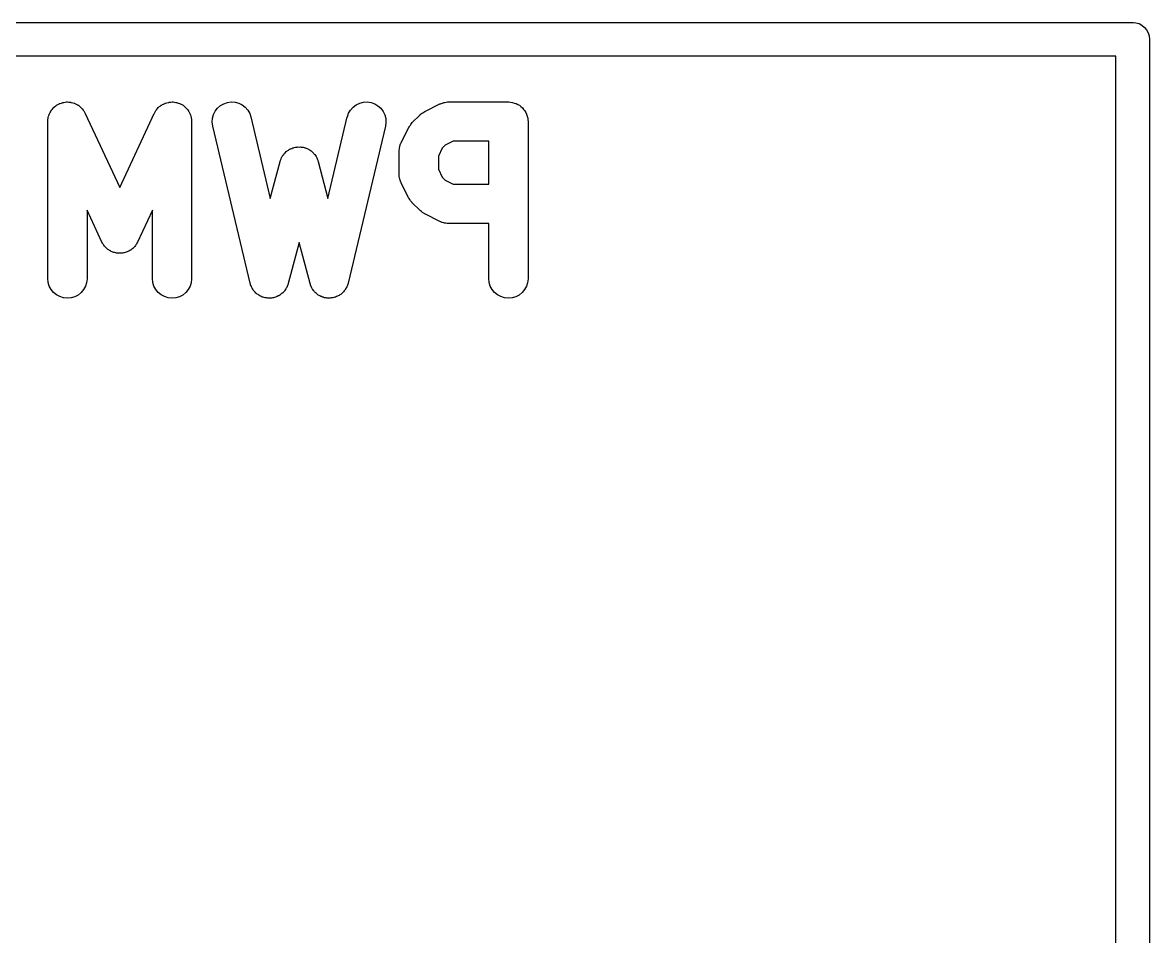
# Model space of a CAD drawing. Extents: x 10 to 156, y -120 to 0.
# Drawn here: x 84.3 to 89.33, y -116 to -111.92 of the extents above; entities that cross this region are included whole.
import ezdxf

# ---------------------------------------------------------------- set-up
doc = ezdxf.new("R2010")
doc.units = 0
doc.header["$MEASUREMENT"] = 0
doc.layers.add('BLACK', color=7, linetype='CONTINUOUS')

msp = doc.modelspace()

# ---------------------------------------------------------------- linework, layer by layer
at = {"layer": 'BLACK', "linetype": 'CONTINUOUS'}
for p, q in [((78.5037, -111.925), (89.2463, -111.925)), ((89.2463, -111.925), (89.25, -111.925)), ((89.25, -111.925), (89.2537, -111.925)), ((89.2537, -111.925), (89.2647, -111.926)), ((89.2647, -111.926), (89.2788, -111.93)), ((89.2788, -111.93), (89.2919, -111.937)), ((89.2919, -111.937), (89.3033, -111.947)), ((89.3033, -111.947), (89.3127, -111.958)), ((89.3127, -111.958), (89.3196, -111.971)), ((89.3196, -111.971), (89.3239, -111.985)), ((89.3239, -111.985), (89.3254, -112)), ((89.3254, -112), (89.325, -112.004)), ((89.325, -112.004), (89.325, -119.996)), ((89.175, -112.075), (78.575, -112.075)), ((89.175, -119.925), (89.175, -112.075)), ((84.4268, -112.319), (84.4278, -112.317)), ((84.4278, -112.317), (84.432, -112.312)), ((84.432, -112.312), (84.436, -112.307)), ((84.436, -112.307), (84.4375, -112.306)), ((84.4375, -112.306), (84.4388, -112.304)), ((84.4388, -112.304), (84.4439, -112.3)), ((84.4439, -112.3), (84.4488, -112.296)), ((84.4488, -112.296), (84.4505, -112.295)), ((84.4505, -112.295), (84.4521, -112.293)), ((84.4521, -112.293), (84.4579, -112.29)), ((84.4579, -112.29), (84.4636, -112.287)), ((84.4636, -112.287), (84.4654, -112.286)), ((84.4654, -112.286), (84.4672, -112.286)), ((84.4672, -112.286), (84.4735, -112.284)), ((84.4735, -112.284), (84.4797, -112.282)), ((84.4797, -112.282), (84.4817, -112.281)), ((84.4817, -112.281), (84.4836, -112.281)), ((84.4836, -112.281), (84.4901, -112.28)), ((84.4901, -112.28), (84.4966, -112.279)), ((84.4966, -112.279), (84.4986, -112.279)), ((84.4986, -112.279), (84.5006, -112.279)), ((84.5006, -112.279), (84.5071, -112.28)), ((84.5071, -112.28), (84.5137, -112.28)), ((84.5137, -112.28), (84.5156, -112.281)), ((84.5156, -112.281), (84.5176, -112.281)), ((84.5176, -112.281), (84.5239, -112.283)), ((84.5239, -112.283), (84.5302, -112.285)), ((84.5302, -112.285), (84.532, -112.285)), ((84.532, -112.285), (84.5339, -112.286)), ((84.5339, -112.286), (84.5397, -112.289)), ((84.5397, -112.289), (84.5456, -112.292)), ((84.5456, -112.292), (84.5472, -112.293)), ((84.5472, -112.293), (84.5489, -112.294)), ((84.5489, -112.294), (84.554, -112.298)), ((84.554, -112.298), (84.5592, -112.302)), ((84.5592, -112.302), (84.5605, -112.304)), ((84.5605, -112.304), (84.5621, -112.305)), ((84.5621, -112.305), (84.5662, -112.31)), ((84.5662, -112.31), (84.5706, -112.315)), ((84.5706, -112.315), (84.5716, -112.317)), ((84.5716, -112.317), (84.5729, -112.318)), ((84.8913, -112.323), (84.8945, -112.317)), ((84.8945, -112.317), (84.8958, -112.316)), ((84.8958, -112.316), (84.8968, -112.314)), ((84.8968, -112.314), (84.9012, -112.309)), ((84.9012, -112.309), (84.9054, -112.304)), ((84.9054, -112.304), (84.907, -112.303)), ((84.907, -112.303), (84.9084, -112.301)), ((84.9084, -112.301), (84.9136, -112.298)), ((84.9136, -112.298), (84.9188, -112.293)), ((84.9188, -112.293), (84.9205, -112.293)), ((84.9205, -112.293), (84.9221, -112.291)), ((84.9221, -112.291), (84.9281, -112.289)), ((84.9281, -112.289), (84.9339, -112.286)), ((84.9339, -112.286), (84.9358, -112.285)), ((84.9358, -112.285), (84.9376, -112.284)), ((84.9376, -112.284), (84.944, -112.283)), ((84.944, -112.283), (84.9503, -112.281)), ((84.9503, -112.281), (84.9523, -112.281)), ((84.9523, -112.281), (84.9542, -112.28)), ((84.9542, -112.28), (84.9608, -112.28)), ((84.9608, -112.28), (84.9673, -112.279)), ((84.9673, -112.279), (84.9693, -112.279)), ((84.9693, -112.279), (84.9713, -112.279)), ((84.9713, -112.279), (84.9777, -112.28)), ((84.9777, -112.28), (84.9843, -112.281)), ((84.9843, -112.281), (84.9862, -112.282)), ((84.9862, -112.282), (84.9882, -112.282)), ((84.9882, -112.282), (84.9943, -112.284)), ((84.9943, -112.284), (85.0006, -112.286)), ((85.0006, -112.286), (85.0023, -112.287)), ((85.0023, -112.287), (85.0042, -112.288)), ((85.0042, -112.288), (85.0098, -112.291)), ((85.0098, -112.291), (85.0156, -112.294)), ((85.0156, -112.294), (85.0171, -112.295)), ((85.0171, -112.295), (85.0189, -112.296)), ((85.0189, -112.296), (85.0237, -112.301)), ((85.0237, -112.301), (85.0288, -112.305)), ((85.0288, -112.305), (85.03, -112.307)), ((85.03, -112.307), (85.0315, -112.308)), ((85.0315, -112.308), (85.0354, -112.313)), ((85.0354, -112.313), (85.0395, -112.318)), ((85.1593, -112.32), (85.1698, -112.307)), ((85.1698, -112.307), (85.1827, -112.295)), ((85.1827, -112.295), (85.1975, -112.287)), ((85.1975, -112.287), (85.2137, -112.281)), ((85.2137, -112.281), (85.2306, -112.279)), ((85.2306, -112.279), (85.2476, -112.28)), ((85.2476, -112.28), (85.2641, -112.285)), ((85.2641, -112.285), (85.2795, -112.292)), ((85.2795, -112.292), (85.293, -112.303)), ((85.293, -112.303), (85.3043, -112.315)), ((85.3043, -112.315), (85.3129, -112.33)), ((85.7543, -112.329), (85.7631, -112.315)), ((85.7631, -112.315), (85.7745, -112.302)), ((85.7745, -112.302), (85.7883, -112.292)), ((85.7883, -112.292), (85.8037, -112.284)), ((85.8037, -112.284), (85.8202, -112.28)), ((85.8202, -112.28), (85.8373, -112.279)), ((85.8373, -112.279), (85.8542, -112.282)), ((85.8542, -112.282), (85.8703, -112.287)), ((85.8703, -112.287), (85.885, -112.296)), ((85.885, -112.296), (85.8977, -112.307)), ((85.8977, -112.307), (85.908, -112.321)), ((86.0942, -112.322), (86.1609, -112.288)), ((86.1609, -112.288), (86.162, -112.288)), ((86.162, -112.288), (86.1644, -112.287)), ((86.1644, -112.287), (86.1667, -112.286)), ((86.1667, -112.286), (86.1724, -112.284)), ((86.1724, -112.284), (86.178, -112.282)), ((86.178, -112.282), (86.1805, -112.282)), ((86.1805, -112.282), (86.183, -112.281)), ((86.183, -112.281), (86.189, -112.28)), ((86.189, -112.28), (86.1949, -112.279)), ((86.1949, -112.279), (86.1974, -112.279)), ((86.1974, -112.279), (86.2, -112.279)), ((86.2, -112.279), (86.4667, -112.279)), ((86.4667, -112.279), (86.4673, -112.279)), ((86.4673, -112.279), (86.4673, -112.279)), ((86.4673, -112.279), (86.4673, -112.279)), ((86.4673, -112.279), (86.4679, -112.279)), ((86.4679, -112.279), (86.476, -112.28)), ((86.476, -112.28), (86.4843, -112.281)), ((86.4843, -112.281), (86.4846, -112.281)), ((86.4846, -112.281), (86.4849, -112.281)), ((86.4849, -112.281), (86.4927, -112.284)), ((86.4927, -112.284), (86.5006, -112.286)), ((86.5006, -112.286), (86.5008, -112.286)), ((86.5008, -112.286), (86.5011, -112.286)), ((86.5011, -112.286), (86.5083, -112.29)), ((86.5083, -112.29), (86.5156, -112.294)), ((86.5156, -112.294), (86.5158, -112.294)), ((86.5158, -112.294), (86.5161, -112.294)), ((86.5161, -112.294), (86.5225, -112.3)), ((86.5225, -112.3), (86.5288, -112.305)), ((86.5288, -112.305), (86.5289, -112.305)), ((86.5289, -112.305), (86.5292, -112.305)), ((86.5292, -112.305), (86.5344, -112.312)), ((86.5344, -112.312), (86.5395, -112.318)), ((84.4125, -112.365), (84.4132, -112.359)), ((84.4125, -112.367), (84.4125, -112.365)), ((84.4125, -113.067), (84.4125, -112.367)), ((84.4132, -112.359), (84.4137, -112.352)), ((84.4137, -112.352), (84.4142, -112.35)), ((84.4142, -112.35), (84.4144, -112.348)), ((84.4144, -112.348), (84.4164, -112.342)), ((84.4164, -112.342), (84.4181, -112.336)), ((84.4181, -112.336), (84.419, -112.334)), ((84.419, -112.334), (84.4196, -112.332)), ((84.4196, -112.332), (84.4227, -112.326)), ((84.4227, -112.326), (84.4256, -112.321)), ((84.4256, -112.321), (84.4268, -112.319)), ((84.5729, -112.318), (84.576, -112.324)), ((84.576, -112.324), (84.5793, -112.33)), ((84.5793, -112.33), (84.7333, -112.66)), ((84.7333, -112.66), (84.8874, -112.33)), ((84.8874, -112.33), (84.8879, -112.329)), ((84.8879, -112.329), (84.8913, -112.323)), ((85.0395, -112.318), (85.0405, -112.32)), ((85.0405, -112.32), (85.0417, -112.322)), ((85.0417, -112.322), (85.0445, -112.328)), ((85.0445, -112.328), (85.0476, -112.333)), ((85.0476, -112.333), (85.0481, -112.335)), ((85.0481, -112.335), (85.049, -112.337)), ((85.049, -112.337), (85.0506, -112.343)), ((85.0506, -112.343), (85.0525, -112.35)), ((85.0525, -112.35), (85.0527, -112.352)), ((85.0527, -112.352), (85.0532, -112.354)), ((85.0532, -112.354), (85.0535, -112.36)), ((85.0535, -112.36), (85.0542, -112.367)), ((85.0542, -112.367), (85.0542, -113.067)), ((85.1459, -112.369), (85.1471, -112.352)), ((85.1471, -112.352), (85.1516, -112.335)), ((85.1516, -112.335), (85.1593, -112.32)), ((85.3129, -112.33), (85.3185, -112.346)), ((85.3185, -112.346), (85.4048, -112.709)), ((85.6619, -112.709), (85.7482, -112.346)), ((85.7482, -112.346), (85.7485, -112.345)), ((85.7485, -112.345), (85.7543, -112.329)), ((85.908, -112.321), (85.9154, -112.336)), ((85.9154, -112.336), (85.9198, -112.353)), ((85.9198, -112.353), (85.9208, -112.37)), ((86.0381, -112.371), (86.0715, -112.338)), ((86.0715, -112.338), (86.0723, -112.337)), ((86.0723, -112.337), (86.0762, -112.334)), ((86.0762, -112.334), (86.0797, -112.331)), ((86.0797, -112.331), (86.0828, -112.329)), ((86.0828, -112.329), (86.0857, -112.327)), ((86.0857, -112.327), (86.09, -112.324)), ((86.09, -112.324), (86.0942, -112.322)), ((86.5395, -112.318), (86.5397, -112.319)), ((86.5397, -112.319), (86.5399, -112.319)), ((86.5399, -112.319), (86.5437, -112.326)), ((86.5437, -112.326), (86.5476, -112.333)), ((86.5476, -112.333), (86.5477, -112.334)), ((86.5477, -112.334), (86.5478, -112.334)), ((86.5478, -112.334), (86.5501, -112.342)), ((86.5501, -112.342), (86.5525, -112.35)), ((86.5525, -112.35), (86.5525, -112.35)), ((86.5525, -112.35), (86.5526, -112.35)), ((86.5526, -112.35), (86.5534, -112.358)), ((86.5534, -112.358), (86.5542, -112.367)), ((86.5542, -112.367), (86.5542, -113.067)), ((85.1479, -112.386), (85.1459, -112.369)), ((85.1482, -112.387), (85.1479, -112.386)), ((85.3149, -113.087), (85.1482, -112.387)), ((85.9185, -112.387), (85.7518, -113.087)), ((85.9208, -112.37), (85.9185, -112.387)), ((85.9884, -112.461), (86.0217, -112.394)), ((86.0217, -112.394), (86.0223, -112.393)), ((86.0223, -112.393), (86.025, -112.389)), ((86.025, -112.389), (86.0273, -112.385)), ((86.0273, -112.385), (86.0296, -112.382)), ((86.0296, -112.382), (86.0316, -112.379)), ((86.0316, -112.379), (86.035, -112.375)), ((86.035, -112.375), (86.0381, -112.371)), ((85.9844, -112.471), (85.9862, -112.466)), ((85.9862, -112.466), (85.9875, -112.463)), ((85.9875, -112.463), (85.9884, -112.461)), ((86.2207, -112.454), (86.1852, -112.472)), ((86.3792, -112.454), (86.2207, -112.454)), ((86.3792, -112.646), (86.3792, -112.454)), ((85.4581, -112.522), (85.4614, -112.517)), ((85.4614, -112.517), (85.4645, -112.513)), ((85.4645, -112.513), (85.4665, -112.511)), ((85.4665, -112.511), (85.4682, -112.508)), ((85.4682, -112.508), (85.4724, -112.504)), ((85.4724, -112.504), (85.4763, -112.5)), ((85.4763, -112.5), (85.4786, -112.499)), ((85.4786, -112.499), (85.4808, -112.497)), ((85.4808, -112.497), (85.4856, -112.494)), ((85.4856, -112.494), (85.4903, -112.49)), ((85.4903, -112.49), (85.4929, -112.489)), ((85.4929, -112.489), (85.4953, -112.488)), ((85.4953, -112.488), (85.5007, -112.486)), ((85.5007, -112.486), (85.5059, -112.484)), ((85.5059, -112.484), (85.5087, -112.483)), ((85.5087, -112.483), (85.5114, -112.482)), ((85.5114, -112.482), (85.517, -112.481)), ((85.517, -112.481), (85.5226, -112.48)), ((85.5226, -112.48), (85.5254, -112.48)), ((85.5254, -112.48), (85.5282, -112.479)), ((85.5282, -112.479), (85.5339, -112.48)), ((85.5339, -112.48), (85.5396, -112.479)), ((85.5396, -112.479), (85.5425, -112.48)), ((85.5425, -112.48), (85.5453, -112.48)), ((85.5453, -112.48), (85.5509, -112.481)), ((85.5509, -112.481), (85.5565, -112.482)), ((85.5565, -112.482), (85.5591, -112.483)), ((85.5591, -112.483), (85.5619, -112.484)), ((85.5619, -112.484), (85.5671, -112.486)), ((85.5671, -112.486), (85.5724, -112.488)), ((85.5724, -112.488), (85.5748, -112.49)), ((85.5748, -112.49), (85.5774, -112.491)), ((85.5774, -112.491), (85.5821, -112.494)), ((85.5821, -112.494), (85.5869, -112.497)), ((85.5869, -112.497), (85.589, -112.499)), ((85.589, -112.499), (85.5913, -112.501)), ((85.5913, -112.501), (85.5952, -112.505)), ((85.5952, -112.505), (85.5993, -112.509)), ((85.5993, -112.509), (85.601, -112.512)), ((85.601, -112.512), (85.6029, -112.514)), ((85.6029, -112.514), (85.6059, -112.518)), ((85.6059, -112.518), (85.6092, -112.523)), ((85.9792, -112.499), (85.9795, -112.496)), ((85.9792, -112.5), (85.9792, -112.499)), ((85.9792, -112.6), (85.9792, -112.5)), ((85.9794, -112.494), (85.9804, -112.488)), ((85.9795, -112.496), (85.9794, -112.494)), ((85.9804, -112.488), (85.9811, -112.482)), ((85.9811, -112.482), (85.9819, -112.479)), ((85.9819, -112.479), (85.9823, -112.477)), ((85.9823, -112.477), (85.9844, -112.471)), ((86.1719, -112.485), (86.1542, -112.521)), ((86.1852, -112.472), (86.1719, -112.485)), ((85.4048, -112.709), (85.4488, -112.544)), ((85.4488, -112.544), (85.4491, -112.543)), ((85.4491, -112.543), (85.4501, -112.54)), ((85.4501, -112.54), (85.4508, -112.538)), ((85.4508, -112.538), (85.4533, -112.532)), ((85.4533, -112.532), (85.4553, -112.527)), ((85.4553, -112.527), (85.4569, -112.525)), ((85.4569, -112.525), (85.4581, -112.522)), ((85.6092, -112.523), (85.6104, -112.526)), ((85.6104, -112.526), (85.6119, -112.528)), ((85.6119, -112.528), (85.6139, -112.533)), ((85.6139, -112.533), (85.6162, -112.539)), ((85.6162, -112.539), (85.6169, -112.541)), ((85.6169, -112.541), (85.6179, -112.544)), ((85.6179, -112.544), (85.6619, -112.709)), ((86.1542, -112.521), (86.1542, -112.579)), ((85.9794, -112.603), (85.9792, -112.6)), ((85.9793, -112.605), (85.9794, -112.603)), ((85.9802, -112.611), (85.9793, -112.605)), ((85.9808, -112.617), (85.9802, -112.611)), ((85.9816, -112.619), (85.9808, -112.617)), ((85.982, -112.622), (85.9816, -112.619)), ((86.1542, -112.579), (86.1719, -112.615)), ((86.1719, -112.615), (86.1852, -112.628)), ((85.984, -112.628), (85.982, -112.622)), ((85.9858, -112.633), (85.984, -112.628)), ((85.987, -112.636), (85.9858, -112.633)), ((85.9879, -112.638), (85.987, -112.636)), ((85.9884, -112.639), (85.9879, -112.638)), ((86.0217, -112.706), (85.9884, -112.639)), ((86.1852, -112.628), (86.2207, -112.646)), ((86.2207, -112.646), (86.3792, -112.646)), ((86.0244, -112.71), (86.0217, -112.706)), ((86.0266, -112.714), (86.0244, -112.71)), ((86.0289, -112.717), (86.0266, -112.714)), ((86.0308, -112.72), (86.0289, -112.717)), ((84.654, -112.904), (84.5875, -112.761)), ((84.5875, -112.761), (84.5875, -113.067)), ((84.8792, -112.761), (84.8126, -112.904)), ((84.8792, -113.067), (84.8792, -112.761)), ((86.0342, -112.724), (86.0308, -112.72)), ((86.0373, -112.728), (86.0342, -112.724)), ((86.0381, -112.729), (86.0373, -112.728)), ((86.0715, -112.762), (86.0381, -112.729)), ((86.0753, -112.765), (86.0715, -112.762)), ((86.0788, -112.768), (86.0753, -112.765)), ((86.0818, -112.77), (86.0788, -112.768)), ((86.0847, -112.773), (86.0818, -112.77)), ((86.089, -112.775), (86.0847, -112.773)), ((86.0931, -112.778), (86.089, -112.775)), ((86.0942, -112.778), (86.0931, -112.778)), ((86.1609, -112.812), (86.0942, -112.778)), ((86.1633, -112.813), (86.1609, -112.812)), ((86.1655, -112.814), (86.1633, -112.813)), ((86.1712, -112.816), (86.1655, -112.814)), ((86.1768, -112.818), (86.1712, -112.816)), ((86.1794, -112.818), (86.1768, -112.818)), ((86.1818, -112.819), (86.1794, -112.818)), ((86.1877, -112.82), (86.1818, -112.819)), ((86.1936, -112.821), (86.1877, -112.82)), ((86.1962, -112.821), (86.1936, -112.821)), ((86.1988, -112.821), (86.1962, -112.821)), ((86.2, -112.821), (86.1988, -112.821)), ((86.3792, -112.821), (86.2, -112.821)), ((86.3792, -113.067), (86.3792, -112.821)), ((84.6564, -112.908), (84.654, -112.904)), ((84.6583, -112.912), (84.6564, -112.908)), ((84.6607, -112.915), (84.6583, -112.912)), ((84.6627, -112.918), (84.6607, -112.915)), ((84.6658, -112.922), (84.6627, -112.918)), ((84.8032, -112.919), (84.8001, -112.923)), ((84.8053, -112.916), (84.8032, -112.919)), ((84.8077, -112.913), (84.8053, -112.916)), ((84.8097, -112.909), (84.8077, -112.913)), ((84.8121, -112.905), (84.8097, -112.909)), ((84.8126, -112.904), (84.8121, -112.905)), ((85.5333, -112.906), (85.4845, -113.089)), ((85.5821, -113.089), (85.5333, -112.906)), ((84.6685, -112.925), (84.6658, -112.922)), ((84.6714, -112.928), (84.6685, -112.925)), ((84.6741, -112.931), (84.6714, -112.928)), ((84.6778, -112.934), (84.6741, -112.931)), ((84.6811, -112.937), (84.6778, -112.934)), ((84.6846, -112.939), (84.6811, -112.937)), ((84.6878, -112.941), (84.6846, -112.939)), ((84.6919, -112.943), (84.6878, -112.941)), ((84.6958, -112.946), (84.6919, -112.943)), ((84.6995, -112.947), (84.6958, -112.946)), ((84.7031, -112.949), (84.6995, -112.947)), ((84.7076, -112.95), (84.7031, -112.949)), ((84.7118, -112.951), (84.7076, -112.95)), ((84.7158, -112.952), (84.7118, -112.951)), ((84.7197, -112.953), (84.7158, -112.952)), ((84.7242, -112.953), (84.7197, -112.953)), ((84.7287, -112.954), (84.7242, -112.953)), ((84.7327, -112.954), (84.7287, -112.954)), ((84.7367, -112.954), (84.7327, -112.954)), ((84.7412, -112.953), (84.7367, -112.954)), ((84.7458, -112.953), (84.7412, -112.953)), ((84.7497, -112.952), (84.7458, -112.953)), ((84.7536, -112.952), (84.7497, -112.952)), ((84.758, -112.95), (84.7536, -112.952)), ((84.7624, -112.949), (84.758, -112.95)), ((84.766, -112.948), (84.7624, -112.949)), ((84.7698, -112.946), (84.766, -112.948)), ((84.7737, -112.944), (84.7698, -112.946)), ((84.7779, -112.942), (84.7737, -112.944)), ((84.7811, -112.94), (84.7779, -112.942)), ((84.7845, -112.938), (84.7811, -112.94)), ((84.788, -112.935), (84.7845, -112.938)), ((84.7916, -112.932), (84.788, -112.935)), ((84.7943, -112.929), (84.7916, -112.932)), ((84.7973, -112.926), (84.7943, -112.929)), ((84.8001, -112.923), (84.7973, -112.926)), ((84.4142, -113.084), (84.4125, -113.067)), ((84.5875, -113.068), (84.5856, -113.085)), ((84.5875, -113.067), (84.5875, -113.068)), ((84.8808, -113.084), (84.8792, -113.067)), ((85.0542, -113.068), (85.0523, -113.085)), ((85.0542, -113.067), (85.0542, -113.068)), ((86.3808, -113.084), (86.3792, -113.067)), ((86.5542, -113.068), (86.5523, -113.085)), ((86.5542, -113.067), (86.5542, -113.068)), ((84.4191, -113.1), (84.4142, -113.084)), ((84.4271, -113.115), (84.4191, -113.1)), ((84.4379, -113.128), (84.4271, -113.115)), ((84.5722, -113.116), (84.5612, -113.129)), ((84.5804, -113.101), (84.5722, -113.116)), ((84.5856, -113.085), (84.5804, -113.101)), ((84.8858, -113.1), (84.8808, -113.084)), ((84.8938, -113.115), (84.8858, -113.1)), ((84.9046, -113.128), (84.8938, -113.115)), ((85.0389, -113.116), (85.0279, -113.129)), ((85.0471, -113.101), (85.0389, -113.116)), ((85.0523, -113.085), (85.0471, -113.101)), ((85.3162, -113.091), (85.3149, -113.087)), ((85.3171, -113.095), (85.3162, -113.091)), ((85.319, -113.099), (85.3171, -113.095)), ((85.3204, -113.103), (85.319, -113.099)), ((85.3225, -113.107), (85.3204, -113.103)), ((85.3241, -113.11), (85.3225, -113.107)), ((85.3267, -113.114), (85.3241, -113.11)), ((85.329, -113.118), (85.3267, -113.114)), ((85.3317, -113.121), (85.329, -113.118)), ((85.334, -113.124), (85.3317, -113.121)), ((85.4688, -113.121), (85.466, -113.124)), ((85.4713, -113.117), (85.4688, -113.121)), ((85.474, -113.113), (85.4713, -113.117)), ((85.4758, -113.11), (85.474, -113.113)), ((85.478, -113.106), (85.4758, -113.11)), ((85.4797, -113.102), (85.478, -113.106)), ((85.4817, -113.098), (85.4797, -113.102)), ((85.4828, -113.094), (85.4817, -113.098)), ((85.4842, -113.09), (85.4828, -113.094)), ((85.4845, -113.089), (85.4842, -113.09)), ((85.5835, -113.093), (85.5821, -113.089)), ((85.5846, -113.097), (85.5835, -113.093)), ((85.5865, -113.101), (85.5846, -113.097)), ((85.5881, -113.105), (85.5865, -113.101)), ((85.5902, -113.109), (85.5881, -113.105)), ((85.592, -113.112), (85.5902, -113.109)), ((85.5947, -113.116), (85.592, -113.112)), ((85.5971, -113.12), (85.5947, -113.116)), ((85.5998, -113.123), (85.5971, -113.12)), ((85.7369, -113.119), (85.7342, -113.122)), ((85.7393, -113.115), (85.7369, -113.119)), ((85.7419, -113.111), (85.7393, -113.115)), ((85.7436, -113.108), (85.7419, -113.111)), ((85.7457, -113.104), (85.7436, -113.108)), ((85.7472, -113.1), (85.7457, -113.104)), ((85.7492, -113.096), (85.7472, -113.1)), ((85.7501, -113.092), (85.7492, -113.096)), ((85.7515, -113.088), (85.7501, -113.092)), ((85.7518, -113.087), (85.7515, -113.088)), ((86.3858, -113.1), (86.3808, -113.084)), ((86.3938, -113.115), (86.3858, -113.1)), ((86.4046, -113.128), (86.3938, -113.115)), ((86.5389, -113.116), (86.5279, -113.129)), ((86.5471, -113.101), (86.5389, -113.116)), ((86.5523, -113.085), (86.5471, -113.101)), ((84.4511, -113.139), (84.4379, -113.128)), ((84.4661, -113.147), (84.4511, -113.139)), ((84.4824, -113.152), (84.4661, -113.147)), ((84.4994, -113.154), (84.4824, -113.152)), ((84.5164, -113.153), (84.4994, -113.154)), ((84.5328, -113.148), (84.5164, -113.153)), ((84.5479, -113.14), (84.5328, -113.148)), ((84.5612, -113.129), (84.5479, -113.14)), ((84.9177, -113.139), (84.9046, -113.128)), ((84.9328, -113.147), (84.9177, -113.139)), ((84.9491, -113.152), (84.9328, -113.147)), ((84.9661, -113.154), (84.9491, -113.152)), ((84.9831, -113.153), (84.9661, -113.154)), ((84.9994, -113.148), (84.9831, -113.153)), ((85.0146, -113.14), (84.9994, -113.148)), ((85.0279, -113.129), (85.0146, -113.14)), ((85.3373, -113.127), (85.334, -113.124)), ((85.3403, -113.131), (85.3373, -113.127)), ((85.3435, -113.133), (85.3403, -113.131)), ((85.3465, -113.136), (85.3435, -113.133)), ((85.3503, -113.138), (85.3465, -113.136)), ((85.3539, -113.141), (85.3503, -113.138)), ((85.3575, -113.143), (85.3539, -113.141)), ((85.3609, -113.145), (85.3575, -113.143)), ((85.3652, -113.147), (85.3609, -113.145)), ((85.3692, -113.149), (85.3652, -113.147)), ((85.3731, -113.15), (85.3692, -113.149)), ((85.3769, -113.151), (85.3731, -113.15)), ((85.3813, -113.152), (85.3769, -113.151)), ((85.3857, -113.153), (85.3813, -113.152)), ((85.3897, -113.153), (85.3857, -113.153)), ((85.3937, -113.154), (85.3897, -113.153)), ((85.3982, -113.154), (85.3937, -113.154)), ((85.4027, -113.154), (85.3982, -113.154)), ((85.4067, -113.154), (85.4027, -113.154)), ((85.4108, -113.154), (85.4067, -113.154)), ((85.4152, -113.153), (85.4108, -113.154)), ((85.4197, -113.152), (85.4152, -113.153)), ((85.4235, -113.151), (85.4197, -113.152)), ((85.4274, -113.15), (85.4235, -113.151)), ((85.4316, -113.148), (85.4274, -113.15)), ((85.4359, -113.146), (85.4316, -113.148)), ((85.4394, -113.144), (85.4359, -113.146)), ((85.443, -113.143), (85.4394, -113.144)), ((85.4467, -113.14), (85.443, -113.143)), ((85.4507, -113.138), (85.4467, -113.14)), ((85.4537, -113.135), (85.4507, -113.138)), ((85.457, -113.133), (85.4537, -113.135)), ((85.4601, -113.13), (85.457, -113.133)), ((85.4636, -113.127), (85.4601, -113.13)), ((85.466, -113.124), (85.4636, -113.127)), ((85.6023, -113.126), (85.5998, -113.123)), ((85.6056, -113.129), (85.6023, -113.126)), ((85.6087, -113.132), (85.6056, -113.129)), ((85.612, -113.135), (85.6087, -113.132)), ((85.615, -113.137), (85.612, -113.135)), ((85.6189, -113.14), (85.615, -113.137)), ((85.6226, -113.142), (85.6189, -113.14)), ((85.6262, -113.144), (85.6226, -113.142)), ((85.6297, -113.146), (85.6262, -113.144)), ((85.634, -113.147), (85.6297, -113.146)), ((85.6381, -113.149), (85.634, -113.147)), ((85.642, -113.15), (85.6381, -113.149)), ((85.6458, -113.152), (85.642, -113.15)), ((85.6503, -113.152), (85.6458, -113.152)), ((85.6547, -113.153), (85.6503, -113.152)), ((85.6587, -113.154), (85.6547, -113.153)), ((85.6627, -113.154), (85.6587, -113.154)), ((85.6672, -113.154), (85.6627, -113.154)), ((85.6718, -113.154), (85.6672, -113.154)), ((85.6757, -113.153), (85.6718, -113.154)), ((85.6798, -113.153), (85.6757, -113.153)), ((85.6842, -113.152), (85.6798, -113.153)), ((85.6886, -113.151), (85.6842, -113.152)), ((85.6924, -113.15), (85.6886, -113.151)), ((85.6963, -113.149), (85.6924, -113.15)), ((85.7004, -113.147), (85.6963, -113.149)), ((85.7047, -113.145), (85.7004, -113.147)), ((85.7081, -113.143), (85.7047, -113.145)), ((85.7117, -113.142), (85.7081, -113.143)), ((85.7154, -113.139), (85.7117, -113.142)), ((85.7192, -113.137), (85.7154, -113.139)), ((85.7222, -113.134), (85.7192, -113.137)), ((85.7254, -113.131), (85.7222, -113.134)), ((85.7285, -113.128), (85.7254, -113.131)), ((85.7318, -113.125), (85.7285, -113.128)), ((85.7342, -113.122), (85.7318, -113.125)), ((86.4177, -113.139), (86.4046, -113.128)), ((86.4328, -113.147), (86.4177, -113.139)), ((86.4491, -113.152), (86.4328, -113.147)), ((86.4661, -113.154), (86.4491, -113.152)), ((86.4831, -113.153), (86.4661, -113.154)), ((86.4994, -113.148), (86.4831, -113.153)), ((86.5146, -113.14), (86.4994, -113.148)), ((86.5279, -113.129), (86.5146, -113.14))]:
    msp.add_line(p, q, dxfattribs=at)

doc.saveas('drawing.dxf')
